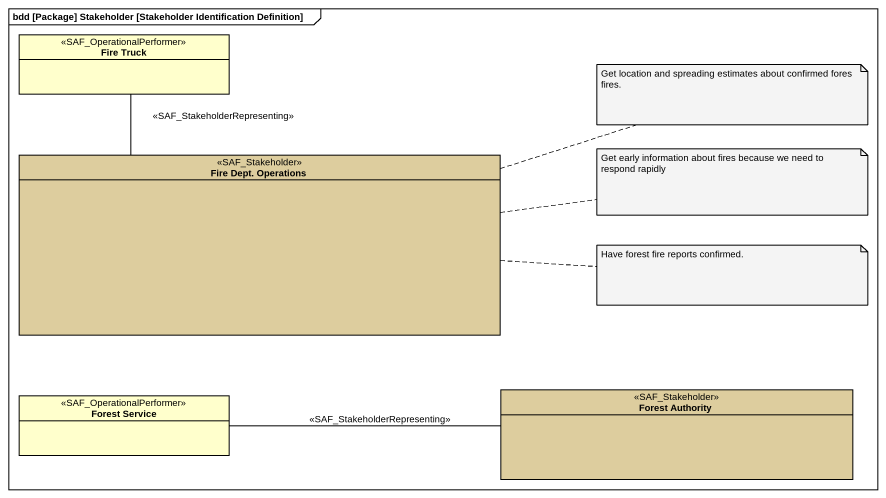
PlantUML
@startuml
mainframe bdd [Package] Stakeholder [Stakeholder Identification Definition]
hide circle
hide empty members
class "Fire Truck" as Fire_Truck <<SAF_OperationalPerformer>>
class "Fire Dept. Operations" as Fire_Dept_Operations <<SAF_Stakeholder>> #DDCD9E
class "Forest Service" as Forest_Service <<SAF_OperationalPerformer>>
class "Forest Authority" as Forest_Authority <<SAF_Stakeholder>> #DDCD9E
Fire_Truck -- Fire_Dept_Operations : <<SAF_StakeholderRepresenting>>
Forest_Authority -left- Forest_Service : <<SAF_StakeholderRepresenting>>
note right of Fire_Dept_Operations : Get location and spreading estimates about confirmed fores fires.
note right of Fire_Dept_Operations : Get early information about fires because we need to respond rapidly
note right of Fire_Dept_Operations : Have forest fire reports confirmed.
@enduml
